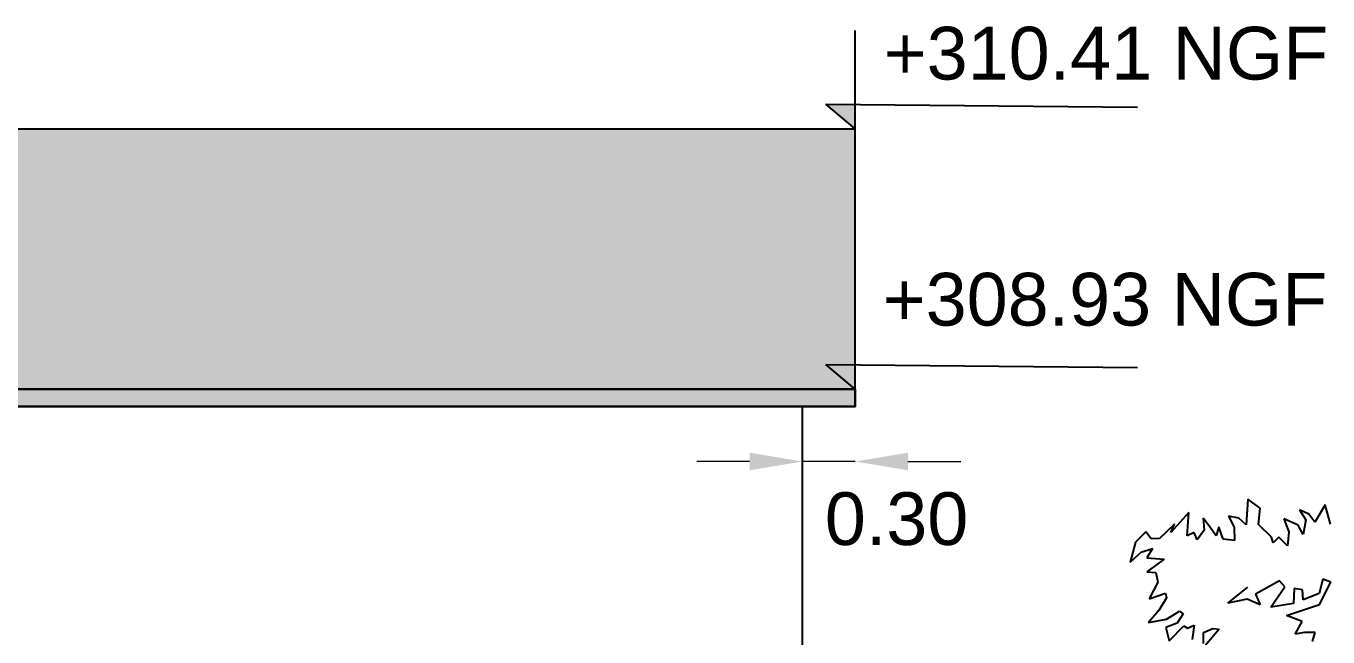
# Model space of a CAD drawing. Header units: millimetres. Extents: x 1514 to 1688, y 984 to 1013.
# Drawn here: x 1530.78 to 1538.18, y 992.48 to 995.95 of the extents above; entities that cross this region are included whole.
import ezdxf

# ---------------------------------------------------------------- set-up
doc = ezdxf.new("R2010")
doc.units = ezdxf.units.MM
for name, color, linetype in [('Cotations', 1, 'Continuous'), ('Murs', 7, 'Continuous'), ('Surf Toiture', 12, 'Continuous'), ('Toiture', 7, 'Continuous')]:
    doc.layers.add(name, color=color, linetype=linetype)
doc.layers.add('Débord toiture', color=7, linetype='Continuous', true_color=0x171717)
doc.styles.get("Standard").update_dxf_attribs({"font": 'arial.ttf'})
doc.dimstyles.new('ISO-25', dxfattribs={"dimtxt": 2.5, "dimasz": 2.5, "dimexe": 1.25, "dimexo": 0.625, "dimtad": 1, "dimtxsty": 'Standard', "dimcen": 2.5, "dimadec": 0, "dimazin": 0, "dimtfac": 1, "dimtmove": 0, "dimatfit": 3, "dimfxl": 1, "dimarcsym": 0})

# ---------------------------------------------------------------- blocks, each defined once
blk = doc.blocks.new('E13')
at = {"color": 62, "true_color": 0xacc205}
for p, q in [((1.1534, 20.1726), (1.1463, 20.0659)), ((1.2047, 20.1354), (1.1534, 20.1726)), ((1.1983, 20.0668), (1.2047, 20.1354)), ((1.367, 20.1278), (1.3931, 20.0868)), ((1.4063, 20.1105), (1.367, 20.1278)), ((0.7822, 19.8285), (0.7455, 19.7593)), ((0.7455, 19.7593), (0.8128, 19.7834)), ((0.8178, 19.7641), (0.7854, 19.7116)), ((0.8128, 19.7834), (0.8178, 19.7641)), ((0.7854, 19.7116), (0.7429, 19.6618)), ((0.8179, 19.6761), (0.8715, 19.708)), ((0.8715, 19.708), (0.8858, 19.6974)), ((0.7429, 19.6618), (0.8179, 19.6761)), ((0.861, 19.6595), (0.8152, 19.6411)), ((0.8858, 19.6974), (0.861, 19.6595)), ((0.8152, 19.6411), (0.8281, 19.5862)), ((0.8281, 19.5862), (0.8896, 19.6479)), ((0.8896, 19.6479), (0.9048, 19.638)), ((0.9048, 19.638), (0.9316, 19.6511)), ((0.9316, 19.6511), (0.924, 19.5911)), ((0.9701, 19.5754), (0.9708, 19.6197)), ((0.9708, 19.6197), (1.009, 19.6368)), ((1.0353, 19.6348), (0.976, 19.5636))]:
    blk.add_line(p, q, dxfattribs=at)
at = {"color": 84, "true_color": 0x2aaf18}
for p, q in [((1.4736, 20.1481), (1.4314, 20.0774)), ((1.496, 20.0687), (1.4736, 20.1481)), ((0.9092, 20.1163), (0.8358, 20.0347)), ((0.9029, 20.0201), (0.9092, 20.1163)), ((0.9692, 20.0938), (0.973, 20.0443)), ((0.9949, 20.0586), (0.9692, 20.0938)), ((1.074, 20.1018), (1.0979, 20.0564)), ((1.117, 20.0939), (1.074, 20.1018)), ((1.1463, 20.0659), (1.117, 20.0939)), ((1.3025, 20.0911), (1.324, 20.0364)), ((1.3621, 20.0638), (1.3025, 20.0911)), ((1.3931, 20.0868), (1.3828, 20.0262)), ((1.4314, 20.0774), (1.4063, 20.1105)), ((0.7318, 20.037), (0.6895, 19.994)), ((0.7542, 20.008), (0.7318, 20.037)), ((0.8506, 20.0688), (0.7885, 20.0099)), ((0.8358, 20.0347), (0.8506, 20.0688)), ((0.9324, 20.0341), (0.9029, 20.0201)), ((0.9442, 20.0037), (0.9324, 20.0341)), ((0.9729, 20.0432), (0.9442, 20.0037)), ((0.973, 20.0443), (0.9729, 20.0432)), ((1.0223, 20.0197), (0.9949, 20.0586)), ((1.0336, 20.0575), (1.0223, 20.0197)), ((1.0516, 20.0061), (1.0336, 20.0575)), ((1.0979, 20.0564), (1.0985, 20.0006)), ((1.2523, 20.0153), (1.1983, 20.0668)), ((1.324, 20.0364), (1.3177, 19.9789)), ((1.3828, 20.0262), (1.3621, 20.0638)), ((0.6895, 19.994), (0.6672, 19.9112)), ((0.7885, 20.0099), (0.7542, 20.008)), ((1.0985, 20.0006), (1.0516, 20.0061)), ((1.258, 19.9911), (1.2523, 20.0153)), ((1.2815, 20.015), (1.258, 19.9911)), ((1.3177, 19.9789), (1.2815, 20.015)), ((0.6672, 19.9112), (0.7121, 19.9533)), ((0.7121, 19.9533), (0.7595, 19.9678)), ((0.7595, 19.9678), (0.7358, 19.9298)), ((0.7358, 19.9298), (0.8084, 19.9231)), ((0.8084, 19.9231), (0.7362, 19.8718)), ((0.7595, 19.9678), (0.7595, 19.9678)), ((0.7362, 19.8718), (0.7738, 19.8681)), ((0.7738, 19.8681), (0.7822, 19.8285)), ((0.7822, 19.8285), (0.7822, 19.8285)), ((1.2848, 19.8347), (1.1858, 19.7795)), ((1.2847, 19.8336), (1.2848, 19.8347)), ((1.3067, 19.8092), (1.2847, 19.8336)), ((1.4634, 19.8408), (1.4486, 19.7821)), ((1.4508, 19.7365), (1.4976, 19.8287)), ((1.4976, 19.8287), (1.4634, 19.8408)), ((1.0711, 19.742), (1.1531, 19.8077)), ((1.1858, 19.7795), (1.2043, 19.7345)), ((1.2491, 19.7254), (1.3067, 19.8092)), ((1.3449, 19.8025), (1.3431, 19.7401)), ((1.3804, 19.7968), (1.3449, 19.8025)), ((1.383, 19.756), (1.3804, 19.7968)), ((1.4486, 19.7821), (1.383, 19.756)), ((1.1512, 19.7586), (1.0711, 19.742)), ((1.2043, 19.7345), (1.1512, 19.7586)), ((1.3431, 19.7401), (1.2491, 19.7254)), ((1.3136, 19.6912), (1.4508, 19.7365)), ((1.3431, 19.7401), (1.3431, 19.7401)), ((1.3791, 19.6662), (1.3136, 19.6912)), ((1.3493, 19.6135), (1.3791, 19.6662)), ((1.009, 19.6368), (1.0353, 19.6348)), ((1.3877, 19.62), (1.3493, 19.6135)), ((1.4324, 19.6204), (1.3877, 19.62)), ((1.4209, 19.5834), (1.4324, 19.6204))]:
    blk.add_line(p, q, dxfattribs=at)
blk = doc.blocks.new('*D57')
at = {"layer": 'Defpoints', "color": 0, "transparency": 16777216}
for p in [(1535.1916, 993.7897), (1535.4916, 993.7897), (1535.1916, 993.4776)]:
    blk.add_point(p, dxfattribs=at)
at = {"layer": 'Toiture', "color": 0, "lineweight": 0, "transparency": 16777216}
for p, q in [((1534.8916, 993.4776), (1534.5916, 993.4776)), ((1535.4916, 993.4776), (1535.1916, 993.4776)), ((1535.7916, 993.4776), (1536.0916, 993.4776))]:
    blk.add_line(p, q, dxfattribs=at)
at = {"layer": 'Toiture', "color": 0, "transparency": 16777216}
for points in [[(1534.8916, 993.5276), (1534.8916, 993.4276), (1535.1916, 993.4776)], [(1535.7916, 993.5276), (1535.7916, 993.4276), (1535.4916, 993.4776)]]:
    blk.add_solid(points, dxfattribs=at)
at = {"layer": 'Toiture', "color": 0, "transparency": 16777216, "insert": (1535.7269, 993.1504), "char_height": 0.3, "attachment_point": 5}
blk.add_mtext('0.30', dxfattribs=at)

msp = doc.modelspace()

# ---------------------------------------------------------------- hatches: boundary and pattern name
at = {"layer": 'Cotations', "transparency": 33554687}
h = msp.add_hatch(color=256, dxfattribs=at)
h.dxf.hatch_style = 1
h.paths.add_polyline_path([(1535.3243, 995.5102), (1535.4916, 995.3697), (1535.4916, 995.5086)])
h = msp.add_hatch(color=256, dxfattribs=at)
h.dxf.hatch_style = 1
h.paths.add_polyline_path([(1535.3243, 994.0302), (1535.4916, 993.8897), (1535.4916, 994.0286)])
at = {"layer": 'Débord toiture', "transparency": 33554687}
h = msp.add_hatch(color=256, dxfattribs=at)
h.dxf.hatch_style = 1
h.paths.add_polyline_path([(1519.9916, 993.8897), (1519.9916, 993.7897), (1535.4916, 993.7897), (1535.4916, 993.8897)])
at = {"layer": 'Surf Toiture', "transparency": 33554508}
h = msp.add_hatch(color=256, dxfattribs=at)
h.dxf.hatch_style = 1
h.paths.add_polyline_path([(1519.9916, 995.3697), (1519.9916, 993.8897), (1535.4916, 993.8897), (1535.4916, 995.3697)])

# ---------------------------------------------------------------- linework, layer by layer
at = {"layer": 'Cotations'}
for p, q in [((1535.4916, 995.3697), (1535.4916, 995.9294)), ((1535.4916, 995.3697), (1535.3243, 995.5102)), ((1535.3243, 995.5102), (1537.0969, 995.4931)), ((1535.4916, 993.8897), (1535.4916, 994.4494)), ((1535.4916, 993.8897), (1535.3243, 994.0302)), ((1535.3243, 994.0302), (1537.0969, 994.0131))]:
    msp.add_line(p, q, dxfattribs=at)
at = {"layer": 'Murs'}
msp.add_line((1535.1916, 987.9597), (1535.1916, 993.7897), dxfattribs=at)
at = {"layer": 'Toiture'}
for p, q in [((1519.9916, 995.3697), (1535.4916, 995.3697)), ((1535.4916, 993.8897), (1535.4916, 995.3697)), ((1519.9916, 993.8897), (1535.4916, 993.8897)), ((1535.4916, 993.8897), (1535.4916, 993.7897)), ((1535.4916, 993.7897), (1519.9916, 993.7897))]:
    msp.add_line(p, q, dxfattribs=at)
msp.add_lwpolyline([(1519.9916, 993.7897), (1535.4916, 993.7897), (1535.4916, 993.8897), (1519.9916, 993.8897)], close=True, dxfattribs=at)

# ---------------------------------------------------------------- block references
at = {"color": 45, "true_color": 0xba8d4a, "xscale": 1.37477329816057, "yscale": 1.37477329816057, "zscale": 1.37477329816057}
msp.add_blockref('E13', (1536.138, 965.5315), dxfattribs=at)

# ---------------------------------------------------------------- texts
at = {"layer": 'Cotations', "char_height": 0.3, "attachment_point": 1}
for s, width, insert in [('+310.41 NGF', 3.400631, (1535.6535, 995.95)), ('+308.93 NGF', 3.578723, (1535.648, 994.5506))]:
    msp.add_mtext_dynamic_manual_height_columns(s, width=width, gutter_width=12.5, heights=[0.613], dxfattribs=dict(at, insert=insert))

# ---------------------------------------------------------------- dimensions: what is measured, and where the dimension line sits
at = {"layer": 'Toiture'}
dim = msp.add_linear_dim(base=(1535.1916, 993.4776), p1=(1535.4916, 993.7897), p2=(1535.1916, 993.7897), dimstyle='ISO-25', override={"dimtxt": 0.3, "dimasz": 0.3, "dimzin": 0, "dimdsep": 46, "dimse1": 1, "dimse2": 1, "dimtmove": 2, "dimlwd": 0}, dxfattribs=at)
dim.commit()
dim.dimension.update_dxf_attribs({"geometry": '*D57', "text_midpoint": (1535.7269, 993.1504), "dimtype": 160})

doc.saveas('drawing.dxf')
